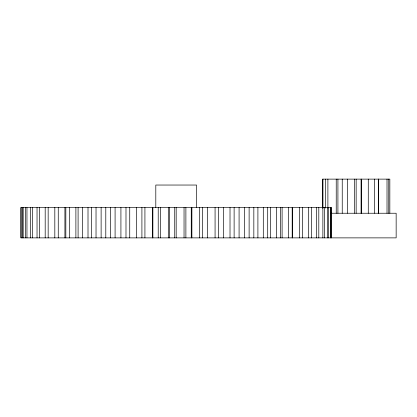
<?xml version="1.0" encoding="UTF-8"?>
<svg xmlns="http://www.w3.org/2000/svg" width="417" height="417" viewBox="0 0 417 417"><rect width="100%" height="100%" fill="white"/><g stroke="black" fill="none" stroke-linecap="round" stroke-linejoin="round"><path stroke-width="0.63" d="M196.548 207.525L196.553 185.039L155.802 185.039L155.807 207.525M331.098 213.238L396.15 213.238L396.15 237.878L20.85 237.878L20.85 207.525L331.578 207.525L331.578 237.878M389.843 213.238L389.843 179.122L322.586 179.122L322.586 208.088M388.759 179.122L388.759 213.238M387.012 179.122L387.012 213.238M378.417 179.122L378.417 213.238M378.313 179.122L378.313 213.238M374.456 179.122L374.456 213.238M368.279 179.122L368.279 213.238M361.581 179.122L361.581 213.238M361.075 179.122L361.075 213.238M356.154 179.122L356.154 213.238M354.46 179.122L354.46 213.238M347.497 179.122L347.497 213.238M342.237 179.122L342.237 213.238M337.921 179.122L337.921 213.238M336.232 179.122L336.232 213.238M330.983 207.525L330.983 237.878M330.41 207.525L330.41 237.878M328.638 207.525L328.638 237.878M327.892 179.122L327.892 208.088M327.496 207.525L327.496 237.878M325.547 179.122L325.547 208.088M324.562 207.525L324.562 237.878M322.961 179.122L322.961 208.088M322.867 207.525L322.867 237.878M318.802 207.525L318.802 237.878M316.576 207.525L316.576 237.878M311.431 207.525L311.431 237.878M308.695 207.525L308.695 237.878M302.523 207.525L302.523 237.878M299.312 207.525L299.312 237.878M292.463 207.525L292.463 237.878M292.187 207.525L292.187 237.878M288.533 207.525L288.533 237.878M282.101 207.525L282.101 237.878M280.537 207.525L280.537 237.878M276.481 207.525L276.481 237.878M270.534 207.525L270.534 237.878M267.704 207.525L267.704 237.878M263.294 207.525L263.294 237.878M257.904 207.525L257.904 237.878M253.833 207.525L253.833 237.878M249.121 207.525L249.121 237.878M244.346 207.525L244.346 237.878M239.082 207.525L239.082 237.878M234.119 207.525L234.119 237.878M230.017 207.525L230.017 237.878M223.616 207.525L223.616 237.878M218.461 207.525L218.461 237.878M215.073 207.525L215.073 237.878M207.619 207.525L207.619 237.878M202.323 207.525L202.323 237.878M199.691 207.525L199.691 237.878M191.893 207.525L191.893 237.878M191.257 207.525L191.257 237.878M185.888 207.525L185.888 237.878M184.043 207.525L184.043 237.878M176.177 207.525L176.177 237.878M174.733 207.525L174.733 237.878M169.349 207.525L169.349 237.878M168.306 207.525L168.306 237.878M160.462 207.525L160.462 237.878M158.22 207.525L158.22 237.878M152.883 207.525L152.883 237.878M152.658 207.525L152.658 237.878M144.923 207.525L144.923 237.878M141.91 207.525L141.91 237.878M136.677 207.525L136.677 237.878M129.739 207.525L129.739 237.878M125.991 207.525L125.991 237.878M120.925 207.525L120.925 237.878M115.087 207.525L115.087 237.878M110.641 207.525L110.641 237.878M105.793 207.525L105.793 237.878M101.123 207.525L101.123 237.878M96.03 207.525L96.03 237.878M91.464 207.525L91.464 237.878M88.008 207.525L88.008 237.878M82.331 207.525L82.331 237.878M78.094 207.525L78.094 237.878M75.889 207.525L75.889 237.878M69.691 207.525L69.691 237.878M65.834 207.525L65.834 237.878M64.911 207.525L64.911 237.878M58.26 207.525L58.26 237.878M54.82 207.525L54.82 237.878M48.163 207.525L48.163 237.878M45.187 207.525L45.187 237.878M39.521 207.525L39.521 237.878M37.035 207.525L37.035 237.878M32.427 207.525L32.427 237.878M30.462 207.525L30.462 237.878M26.959 207.525L26.959 237.878M25.541 207.525L25.541 237.878M23.18 207.525L23.18 237.878M22.325 207.525L22.325 237.878M21.137 207.525L21.137 237.878"/></g></svg>
